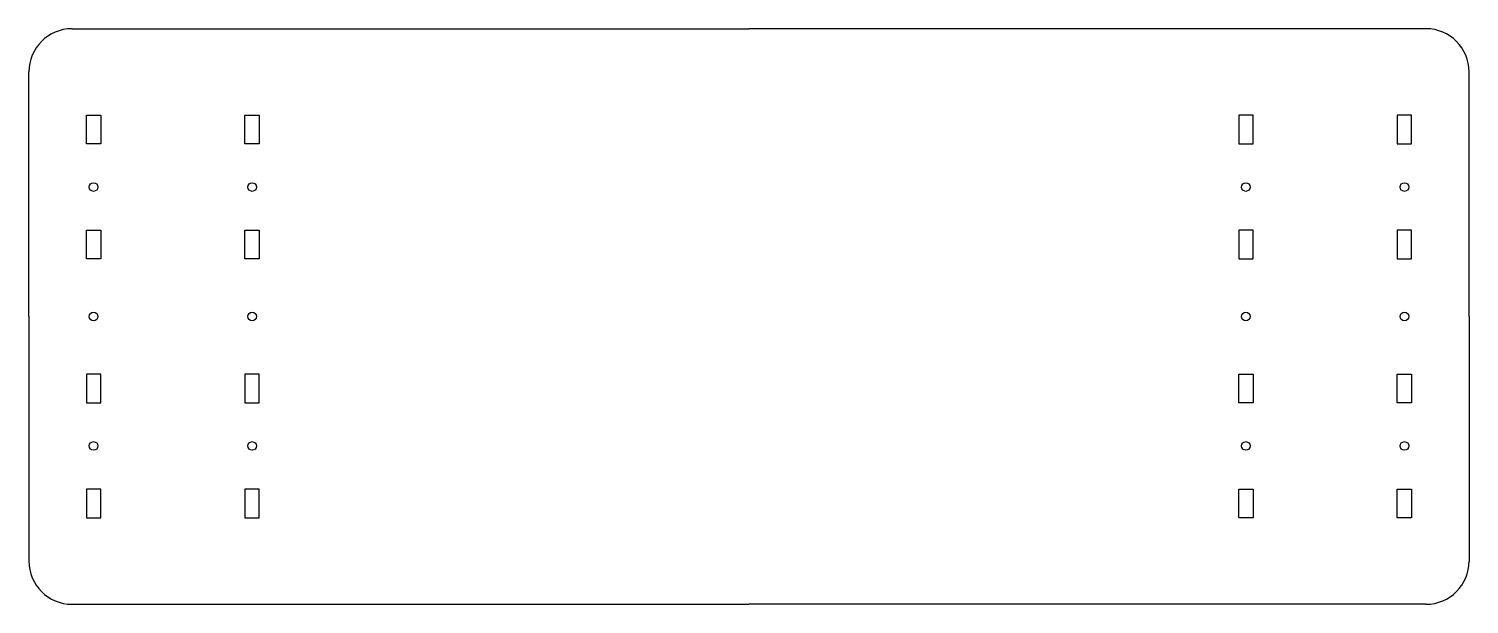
# Model space of a CAD drawing. Header units: inches. Extents: x -250 to 250, y -100 to 100.
import ezdxf

# ---------------------------------------------------------------- set-up
doc = ezdxf.new("R2010")
doc.units = ezdxf.units.IN
doc.header["$MEASUREMENT"] = 0

msp = doc.modelspace()

# ---------------------------------------------------------------- linework, layer by layer
for p, q in [((-235, 100), (0, 100)), ((235, 100), (0, 100)), ((-250, 0), (-250, 85)), ((250, 0), (250, 85)), ((-250, 0), (-250, -85)), ((250, 0), (250, -85)), ((-235, -100), (0, -100)), ((235, -100), (0, -100))]:
    msp.add_line(p, q)
for points in [[(-225, 60), (-230, 60), (-230, 70), (-225, 70)], [(-170, 60), (-175, 60), (-175, 70), (-170, 70)], [(170, 60), (175, 60), (175, 70), (170, 70)], [(225, 60), (230, 60), (230, 70), (225, 70)], [(-225, 20), (-230, 20), (-230, 30), (-225, 30)], [(-170, 20), (-175, 20), (-175, 30), (-170, 30)], [(170, 20), (175, 20), (175, 30), (170, 30)], [(225, 20), (230, 20), (230, 30), (225, 30)], [(-225, -20), (-230, -20), (-230, -30), (-225, -30)], [(-170, -20), (-175, -20), (-175, -30), (-170, -30)], [(170, -20), (175, -20), (175, -30), (170, -30)], [(225, -20), (230, -20), (230, -30), (225, -30)], [(-225, -60), (-230, -60), (-230, -70), (-225, -70)], [(-170, -60), (-175, -60), (-175, -70), (-170, -70)], [(170, -60), (175, -60), (175, -70), (170, -70)], [(225, -60), (230, -60), (230, -70), (225, -70)]]:
    msp.add_lwpolyline(points, close=True)
for centre in [(-227.5, 45), (-172.5, 45), (172.5, 45), (227.5, 45), (-227.5, 0), (-172.5, 0), (172.5, 0), (227.5, 0), (-227.5, -45), (-172.5, -45), (172.5, -45), (227.5, -45)]:
    msp.add_circle(centre, 1.5)
for centre, start, end in [((-235, 85), 90, 180), ((235, 85), 0, 90), ((-235, -85), 180, 270), ((235, -85), 270, 0)]:
    msp.add_arc(centre, 15, start, end)

doc.saveas('drawing.dxf')
